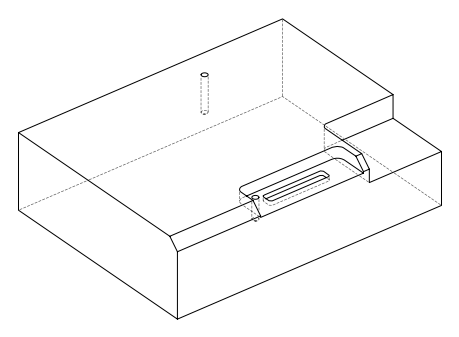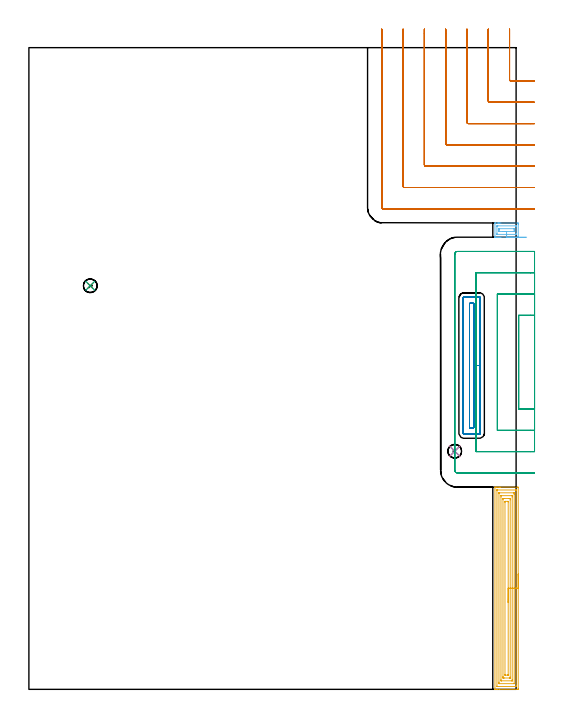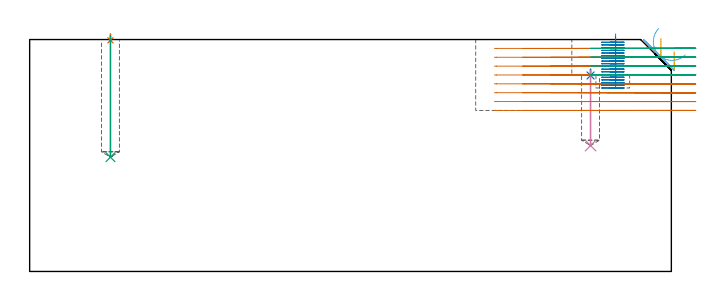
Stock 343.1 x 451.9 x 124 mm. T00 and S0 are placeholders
(PLAN: 9 operations, 5 tool changes, 53.1 min)
(1 SPOT_DRILL | STEP1POCKET | NXT0321_9005460120000 | 0.03 min | 1 mm3)
(2 SPOT_DRILL_1 | STEP1POCKET_1 | NXT0321_9005460120000 | 0.03 min | 2008 mm3)
(3 DRILL_BLIND_HOLE_INTO_CENTER | STEP1POCKET | UGT0301_210 | 0.26 min | 4385 mm3)
(4 DRILL_BLIND_HOLE_INTO_CENTER_1 | STEP1POCKET_1 | UGT0301_210 | 0.16 min | 2637 mm3)
(5 AREA_MILL | FG_CHAMFER_SURFACE | UGT0205_001 | 7.15 min | 20149 mm3)
(6 AREA_MILL_1 | FG_CHAMFER_SURFACE_1 | UGT0205_001 | 0.75 min | 3347 mm3)
(7 MILL_CORNER_NOTCH_RECTANGULAR | CORNER_NOTCH_RECTANGULAR | UGT0201_094 | Follow Part, ap 5, ae 75% | 17.69 min | 487639 mm3)
(8 MILL_RECTANGULAR_POCKET | POCKET_RECTANGULAR_STRAIGHT | UGT0201_014 | Follow Part, ap 1.5, ae 75% | 15.76 min | 47519 mm3)
(9 MILL_SLOT | SLOT_PARTIAL_RECTANGULAR | UGT0201_094 | Follow Part, ap 5, ae 75% | 11.25 min | 136361 mm3)
(TOOL NXT0321_9005460120000 | NC Spot Drill, 142deg, 12mm, Carbide, Uncoated | D12 PA142 FL30 Z2)
(TOOL UGT0301_210 | Twist Drill 9.6 mm | D9.6 PA118 FL84 Z2)
(TOOL UGT0205_001 | Chamfer Mill 20 x 3 x 45 deg. | D20 FL50 Z2)
(TOOL UGT0201_094 | End mill 20 mm | D20 FL38 Z4)
(TOOL UGT0201_014 | End mill 6 mm | D6 FL24 Z4)
(OP 1 SPOT_DRILL)
G17 G21 G94 G90
T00 M6
G54
G17 G0 G90 X43.2 Y284.2 S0 M3
G43 Z134. H0
G94 G81 G98 Z123.587 F250. R127.
G80
M5
M2
(OP 2 SPOT_DRILL_1)
G17 G21 G94 G90
T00 M6
G54
G17 G0 G90 X299.9 Y167.7 S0 M3
G43 Z134. H0
G94 G81 G98 Z104.787 F250. R108.2
G80
M5
M2
(OP 3 DRILL_BLIND_HOLE_INTO_CENTER)
G17 G21 G94 G90
T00 M6
G54
G17 G0 G90 X43.2 Y284.2 S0 M3
G43 Z134. H0
G94 G81 G98 Z61.1 F250. R126.
G80
M5
M2
(OP 4 DRILL_BLIND_HOLE_INTO_CENTER_1)
G17 G21 G94 G90
T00 M6
G54
G17 G0 G90 X299.9 Y167.7 S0 M3
G43 Z134. H0
G94 G81 G98 Z67.3 F250. R107.2
G80
M5
M2
(OP 5 AREA_MILL)
G17 G21 G94 G90
T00 M6
G54
G17 G0 G90 X344.6 Y81.2 S1061 M3
G43 Z134. H0
Z117.6
G94 G1 Y81.162 Z116.728 F250.
Y81.048 Z115.864
Y80.859 Z115.012
Y80.597 Z114.18
Y80.263 Z113.374
Y79.86 Z112.6
Y79.392 Z111.864
Y78.86 Z111.172
Y78.271 Z110.529
Y77.628 Z109.94
Y76.936 Z109.409
Y76.2 Z108.94
Y75.426 Z108.537
Y74.62 Z108.203
Y73.788 Z107.941
Y72.936 Z107.752
Y72.072 Z107.638
Y71.2 Z107.6
Y0.619
X344.597 Y0.334 Z107.602
X344.592 Y0.01 Z107.606
X344.263 Y0. Z107.934
X331.489 Z120.705
X330.048 Z122.148
X329.704 Z122.491
X329.015 Z123.185
X328.671 Z123.528
X328.232 Z123.958
X328.203 Y0.009 Z123.988
X328.2 Y0.172 Z124.
Y142.228
X328.203 Y142.39 Z123.988
X328.261 Y142.393 Z123.931
X328.672 Y142.4 Z123.528
X329.014 Z123.185
X329.704 Z122.491
X330.941 Z121.256
X331.489 Z120.705
X332.108 Z120.087
X343.989 Z108.208
X344.265 Y142.398 Z107.932
X344.592 Y142.39 Z107.606
X344.599 Y142.064 Z107.599
X344.6 Y71.2 Z107.6
X343.186 Z109.014
Y2.317
X343.185 Y2.227 Z109.015
X343.181 Y2.048 Z109.019
X343.178 Y2.008 Z109.022
X343.171 Y2.005 Z109.029
X343.147 Y2.002 Z109.053
X343.096 Y2. Z109.104
X330.109 Y2.001 Z122.091
X329.704 Y2.007 Z122.496
X329.647 Y2.01 Z122.553
X329.621 Y2.025 Z122.579
X329.618 Y2.138 Z122.582
X329.615 Y2.316 Z122.585
X329.614 Y140.083 Z122.586
X329.615 Y140.173 Z122.585
X329.619 Y140.352 Z122.581
X329.622 Y140.392 Z122.578
X329.629 Y140.395 Z122.571
X329.653 Y140.398 Z122.547
X329.704 Y140.399 Z122.496
X342.691 Z109.509
X343.096 Y140.393 Z109.104
X343.153 Y140.39 Z109.047
X343.179 Y140.375 Z109.021
X343.182 Y140.262 Z109.018
X343.185 Y140.084 Z109.015
X343.186 Y71.2 Z109.014
X341.772 Z110.428
X341.771 Y4.193 Z110.429
X341.77 Y4.078 Z110.43
X341.767 Y4.021 Z110.433
X341.766 Y4.014 Z110.434
X341.75 Y4.01 Z110.45
X341.696 Y4.005 Z110.504
X341.503 Y4. Z110.697
X331.297 Y4.001 Z120.903
X331.168 Y4.002 Z121.032
X331.066 Y4.007 Z121.134
X331.037 Y4.01 Z121.163
X331.035 Y4.016 Z121.165
X331.032 Y4.039 Z121.168
X331.03 Y4.193 Z121.17
X331.029 Y4.654 Z121.171
X331.028 Y5.086 Z121.172
X331.029 Y138.207 Z121.171
X331.03 Y138.322 Z121.17
X331.033 Y138.378 Z121.167
X331.034 Y138.386 Z121.166
X331.05 Y138.39 Z121.15
X331.104 Y138.395 Z121.096
X331.297 Y138.399 Z120.903
X341.503 Y138.4 Z110.697
X341.632 Y138.398 Z110.568
X341.734 Y138.393 Z110.466
X341.763 Y138.39 Z110.437
X341.765 Y138.384 Z110.435
X341.768 Y138.361 Z110.432
X341.77 Y138.207 Z110.43
X341.771 Y137.746 Z110.429
X341.772 Y137.314 Z110.428
Y71.2
X340.357 Z111.843
Y6.873
X340.356 Y6.042 Z111.844
X340.353 Y6.015 Z111.847
X340.351 Y6.01 Z111.849
X340.342 Y6.006 Z111.858
X340.288 Y6.002 Z111.912
X340.179 Y6.001 Z112.021
X339.961 Y6. Z112.239
X332.83 Y6.001 Z119.37
X332.617 Y6.002 Z119.583
X332.511 Y6.006 Z119.689
X332.46 Y6.01 Z119.74
X332.449 Y6.018 Z119.751
X332.443 Y6.873 Z119.757
Y135.527
X332.444 Y136.358 Z119.756
X332.447 Y136.385 Z119.753
X332.449 Y136.39 Z119.751
X332.458 Y136.394 Z119.742
X332.512 Y136.398 Z119.688
X332.621 Y136.399 Z119.579
X332.839 Y136.4 Z119.361
X339.97 Y136.399 Z112.23
X340.183 Y136.398 Z112.017
X340.289 Y136.394 Z111.911
X340.34 Y136.39 Z111.86
X340.351 Y136.382 Z111.849
X340.357 Y135.527 Z111.843
Y71.2
X338.943 Z113.257
Y8.66
X338.941 Y8.351 Z113.259
X338.936 Y8.039 Z113.264
X338.935 Y8.009 Z113.265
X338.92 Y8.006 Z113.28
X338.879 Y8.003 Z113.321
X338.797 Y8.001 Z113.403
X338.632 Y8. Z113.568
X338.399 Z113.801
X334.827 Z117.373
X334.168 Y8.002 Z118.032
X333.931 Y8.004 Z118.269
X333.874 Y8.01 Z118.326
X333.864 Y8.026 Z118.336
X333.861 Y8.073 Z118.339
X333.858 Y8.66 Z118.342
X333.857 Y8.971 Z118.343
Y133.74
X333.859 Y134.049 Z118.341
X333.864 Y134.361 Z118.336
X333.865 Y134.391 Z118.335
X333.88 Y134.394 Z118.32
X333.921 Y134.397 Z118.279
X334.003 Y134.399 Z118.197
X334.168 Y134.4 Z118.032
X334.401 Z117.799
X337.973 Z114.227
X338.632 Y134.398 Z113.568
X338.869 Y134.396 Z113.331
X338.926 Y134.39 Z113.274
X338.936 Y134.374 Z113.264
X338.939 Y134.327 Z113.261
X338.942 Y133.74 Z113.258
X338.943 Y133.429 Z113.257
Y71.2
X337.529 Z114.671
X337.528 Y10.447 Z114.672
X337.525 Y10.105 Z114.675
X337.523 Y10.022 Z114.677
X337.521 Y10.01 Z114.679
X337.495 Y10.006 Z114.705
X337.442 Y10.003 Z114.758
X337.293 Y10. Z114.907
X335.505 Y10.002 Z116.695
X335.321 Y10.008 Z116.879
X335.282 Y10.01 Z116.918
X335.278 Y10.077 Z116.922
X335.274 Y10.234 Z116.926
X335.272 Y10.447 Z116.928
X335.271 Y131.743 Z116.929
X335.272 Y131.953 Z116.928
X335.275 Y132.294 Z116.925
X335.277 Y132.378 Z116.923
X335.279 Y132.39 Z116.921
X335.304 Y132.394 Z116.896
X335.358 Y132.397 Z116.842
X335.507 Y132.4 Z116.693
X337.294 Y132.398 Z114.906
X337.479 Y132.392 Z114.721
X337.518 Y132.39 Z114.682
X337.522 Y132.323 Z114.678
X337.526 Y132.166 Z114.674
X337.528 Y131.953 Z114.672
X337.529 Y71.2 Z114.671
Y70.328 Z114.709
Y69.463 Z114.823
Y68.612 Z115.012
Y67.78 Z115.274
Y66.974 Z115.608
Y66.2 Z116.011
Y65.464 Z116.48
Y64.772 Z117.011
Y64.129 Z117.6
Y63.54 Z118.243
Y63.008 Z118.935
Y62.54 Z119.671
Y62.137 Z120.445
Y61.803 Z121.251
Y61.541 Z122.083
Y61.352 Z122.935
Y61.238 Z123.8
Y61.2 Z124.671
G0 Z134.
M5
M2
(OP 6 AREA_MILL_1)
G17 G21 G94 G90
T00 M6
G54
G17 G0 G90 X350.542 Y318.4 S1061 M3
G43 Z134. H0
Z115.798
G94 G1 X349.899 Z115.208 F250.
X349.207 Z114.677
X348.471 Z114.208
X347.697 Z113.805
X346.892 Z113.471
X346.06 Z113.209
X345.208 Z113.02
X344.343 Z112.906
X343.471 Z112.868
X342.6 Z112.906
X341.735 Z113.02
X340.883 Z113.209
X340.051 Z113.471
X339.245 Z113.805
X338.471 Z114.207
X337.735 Z114.676
X337.043 Z115.207
X336.4 Z115.796
X332.382 Z119.812
X331.713 Z120.485
X331.489 Z120.708
X330.82 Z121.377
X330.597 Z121.6
X330.15 Z122.049
X329.257 Z122.942
X328.811 Z123.388
X328.505 Z123.693
X328.241 Z123.951
X328.232 Y318.402 Z123.959
X328.203 Y318.409 Z123.989
X328.2 Y318.511 Z124.
Y328.289
X328.203 Y328.39 Z123.989
X328.239 Y328.393 Z123.954
X328.505 Y328.4 Z123.693
X330.15 Z122.049
X330.597 Z121.6
X330.82 Z121.377
X331.489 Z120.708
X331.713 Z120.485
X332.382 Z119.812
X343.989 Y328.399 Z108.207
X344.544 Y328.397 Z107.652
X344.591 Y328.394 Z107.605
X344.597 Y327.844 Z107.603
X344.6 Y327.236 Z107.6
Y318.956
X344.597 Y318.671 Z107.602
X344.591 Y318.41 Z107.605
X344.324 Y318.4 Z107.873
X336.4 Z115.796
X336.401 Y319.399 Z115.799
X336.4 Y320.4 Z115.8
X330.038 Z122.162
X329.704 Y320.402 Z122.496
X329.656 Y320.405 Z122.544
X329.629 Y320.409 Z122.571
X329.621 Y320.42 Z122.579
X329.619 Y320.466 Z122.581
X329.615 Y320.644 Z122.585
X329.614 Y320.733 Z122.586
X329.615 Y326.067 Z122.585
Y326.155
X329.619 Y326.244 Z122.581
X329.627 Y326.39 Z122.573
X329.704 Y326.392 Z122.496
X330.262 Y326.399 Z121.938
X342.762 Y326.4 Z109.438
X343.096 Y326.398 Z109.104
X343.144 Y326.395 Z109.056
X343.171 Y326.39 Z109.029
X343.179 Y326.38 Z109.021
X343.181 Y326.333 Z109.019
X343.185 Y326.156 Z109.015
X343.186 Y326.067 Z109.014
X343.185 Y320.733 Z109.015
Y320.645
X343.181 Y320.555 Z109.019
X343.173 Y320.41 Z109.027
X343.096 Y320.408 Z109.104
X342.538 Y320.401 Z109.662
X336.4 Y320.4 Z115.8
Y322.4
X331.489 Z120.711
X331.378 Y322.402 Z120.822
X331.155 Y322.409 Z121.045
X331.035 Y322.415 Z121.165
X331.032 Y322.446 Z121.168
X331.03 Y322.511 Z121.17
X331.029 Y322.97 Z121.171
X331.028 Y323.4 Z121.172
X331.029 Y323.859 Z121.171
X331.03 Y324.289 Z121.17
X331.032 Y324.346 Z121.168
X331.035 Y324.37 Z121.165
X331.046 Y324.39 Z121.154
X331.266 Y324.397 Z120.934
X331.378 Y324.4 Z120.822
X341.311 Z110.889
X341.422 Y324.398 Z110.778
X341.645 Y324.391 Z110.555
X341.765 Y324.385 Z110.435
X341.768 Y324.354 Z110.432
X341.77 Y324.289 Z110.43
X341.771 Y323.83 Z110.429
X341.772 Y323.4 Z110.428
X341.771 Y322.941 Z110.429
X341.77 Y322.511 Z110.43
X341.768 Y322.454 Z110.432
X341.765 Y322.43 Z110.435
X341.754 Y322.41 Z110.446
X341.534 Y322.403 Z110.666
X341.422 Y322.4 Z110.778
X336.4 Z115.8
X335.811 Z116.443
X335.28 Z117.135
X334.811 Z117.871
X334.408 Z118.645
X334.074 Z119.451
X333.812 Z120.283
X333.623 Z121.135
X333.509 Z121.999
X333.471 Z122.871
X333.509 Z123.743
X333.623 Z124.608
X333.812 Z125.459
X334.074 Z126.291
X334.408 Z127.097
X334.811 Z127.871
X335.28 Z128.607
X335.811 Z129.299
X336.4 Z129.942
G0 Z134.
M5
M2
(OP 7 MILL_CORNER_NOTCH_RECTANGULAR)
G17 G21 G94 G90
T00 M6
G54
G17 G0 G90 X338.5 Y464.9 S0 M3
G43 Z134. H0
Z119.262
G94 G1 Y461.9 F250.
Y429.393 F500.
G3 X339.493 Y428.4 R1.
G1 X353.1
X356.1 F250.
G0 Z134.
X323.5 Y464.9
Z119.262
G1 Y461.9
Y414.393 F500.
G3 X324.493 Y413.4 R1.
G1 X353.1
X356.1 F250.
G0 Z134.
X308.5 Y464.9
Z119.262
G1 Y461.9
Y399.394 F500.
G3 X309.494 Y398.4 R1.
G1 X353.1
X356.1 F250.
G0 Z134.
X293.5 Y464.9
Z119.262
G1 Y461.9
Y384.394 F500.
G3 X294.494 Y383.4 R1.
G1 X353.1
X356.1 F250.
G0 Z134.
X278.5 Y464.9
Z119.262
G1 Y461.9
Y369.395 F500.
G3 X279.495 Y368.4 R1.
G1 X353.1
X356.1 F250.
G0 Z134.
X263.5 Y464.9
Z119.262
G1 Y461.9
Y354.395 F500.
G3 X264.495 Y353.4 R1.
G1 X353.1
X356.1 F250.
G0 Z134.
X248.5 Y464.9
Z119.262
G1 Y461.9
Y339.395 F500.
G3 X249.495 Y338.4 R1.
G1 X353.1
X356.1 F250.
G0 Z134.
X338.5 Y464.9
Z114.525
G1 Y461.9
Y429.393 F500.
G3 X339.493 Y428.4 R1.
G1 X353.1
X356.1 F250.
G0 Z134.
X323.5 Y464.9
Z114.525
G1 Y461.9
Y414.393 F500.
G3 X324.493 Y413.4 R1.
G1 X353.1
X356.1 F250.
G0 Z134.
X308.5 Y464.9
Z114.525
G1 Y461.9
Y399.394 F500.
G3 X309.494 Y398.4 R1.
G1 X353.1
X356.1 F250.
G0 Z134.
X293.5 Y464.9
Z114.525
G1 Y461.9
Y384.394 F500.
G3 X294.494 Y383.4 R1.
G1 X353.1
X356.1 F250.
G0 Z134.
X278.5 Y464.9
Z114.525
G1 Y461.9
Y369.395 F500.
G3 X279.495 Y368.4 R1.
G1 X353.1
X356.1 F250.
G0 Z134.
X263.5 Y464.9
Z114.525
G1 Y461.9
Y354.395 F500.
G3 X264.495 Y353.4 R1.
G1 X353.1
X356.1 F250.
G0 Z134.
X248.5 Y464.9
Z114.525
G1 Y461.9
Y339.395 F500.
G3 X249.495 Y338.4 R1.
G1 X353.1
X356.1 F250.
G0 Z134.
X338.5 Y464.9
Z109.787
G1 Y461.9
Y429.393 F500.
G3 X339.493 Y428.4 R1.
G1 X353.1
X356.1 F250.
G0 Z134.
X323.5 Y464.9
Z109.787
G1 Y461.9
Y414.393 F500.
G3 X324.493 Y413.4 R1.
G1 X353.1
X356.1 F250.
G0 Z134.
X308.5 Y464.9
Z109.787
G1 Y461.9
Y399.394 F500.
G3 X309.494 Y398.4 R1.
G1 X353.1
X356.1 F250.
G0 Z134.
X293.5 Y464.9
Z109.787
G1 Y461.9
Y384.394 F500.
G3 X294.494 Y383.4 R1.
G1 X353.1
X356.1 F250.
G0 Z134.
X278.5 Y464.9
Z109.787
G1 Y461.9
Y369.395 F500.
G3 X279.495 Y368.4 R1.
G1 X353.1
X356.1 F250.
G0 Z134.
X263.5 Y464.9
Z109.787
G1 Y461.9
Y354.395 F500.
G3 X264.495 Y353.4 R1.
G1 X353.1
X356.1 F250.
G0 Z134.
X248.5 Y464.9
Z109.787
G1 Y461.9
Y339.395 F500.
G3 X249.495 Y338.4 R1.
G1 X353.1
X356.1 F250.
G0 Z134.
X338.5 Y464.9
Z105.05
G1 Y461.9
Y429.393 F500.
G3 X339.493 Y428.4 R1.
G1 X353.1
X356.1 F250.
G0 Z134.
X323.5 Y464.9
Z105.05
G1 Y461.9
Y414.393 F500.
G3 X324.493 Y413.4 R1.
G1 X353.1
X356.1 F250.
G0 Z134.
X308.5 Y464.9
Z105.05
G1 Y461.9
Y399.394 F500.
G3 X309.494 Y398.4 R1.
G1 X353.1
X356.1 F250.
G0 Z134.
X293.5 Y464.9
Z105.05
G1 Y461.9
Y384.394 F500.
G3 X294.494 Y383.4 R1.
G1 X353.1
X356.1 F250.
G0 Z134.
X278.5 Y464.9
Z105.05
G1 Y461.9
Y369.395 F500.
G3 X279.495 Y368.4 R1.
G1 X353.1
X356.1 F250.
G0 Z134.
X263.5 Y464.9
Z105.05
G1 Y461.9
Y354.395 F500.
G3 X264.495 Y353.4 R1.
G1 X353.1
X356.1 F250.
G0 Z134.
X248.5 Y464.9
Z105.05
G1 Y461.9
Y339.395 F500.
G3 X249.495 Y338.4 R1.
G1 X353.1
X356.1 F250.
G0 Z134.
X338.5 Y464.9
Z100.312
G1 Y461.9
Y429.393 F500.
G3 X339.493 Y428.4 R1.
G1 X353.1
X356.1 F250.
G0 Z134.
X323.5 Y464.9
Z100.312
G1 Y461.9
Y414.393 F500.
G3 X324.493 Y413.4 R1.
G1 X353.1
X356.1 F250.
G0 Z134.
X308.5 Y464.9
Z100.312
G1 Y461.9
Y399.394 F500.
G3 X309.494 Y398.4 R1.
G1 X353.1
X356.1 F250.
G0 Z134.
X293.5 Y464.9
Z100.312
G1 Y461.9
Y384.394 F500.
G3 X294.494 Y383.4 R1.
G1 X353.1
X356.1 F250.
G0 Z134.
X278.5 Y464.9
Z100.312
G1 Y461.9
Y369.395 F500.
G3 X279.495 Y368.4 R1.
G1 X353.1
X356.1 F250.
G0 Z134.
X263.5 Y464.9
Z100.312
G1 Y461.9
Y354.395 F500.
G3 X264.495 Y353.4 R1.
G1 X353.1
X356.1 F250.
G0 Z134.
X248.5 Y464.9
Z100.312
G1 Y461.9
Y339.395 F500.
G3 X249.495 Y338.4 R1.
G1 X353.1
X356.1 F250.
G0 Z134.
X338.5 Y464.9
Z95.575
G1 Y461.9
Y429.393 F500.
G3 X339.493 Y428.4 R1.
G1 X353.1
X356.1 F250.
G0 Z134.
X323.5 Y464.9
Z95.575
G1 Y461.9
Y414.393 F500.
G3 X324.493 Y413.4 R1.
G1 X353.1
X356.1 F250.
G0 Z134.
X308.5 Y464.9
Z95.575
G1 Y461.9
Y399.394 F500.
G3 X309.494 Y398.4 R1.
G1 X353.1
X356.1 F250.
G0 Z134.
X293.5 Y464.9
Z95.575
G1 Y461.9
Y384.394 F500.
G3 X294.494 Y383.4 R1.
G1 X353.1
X356.1 F250.
G0 Z134.
X278.5 Y464.9
Z95.575
G1 Y461.9
Y369.395 F500.
G3 X279.495 Y368.4 R1.
G1 X353.1
X356.1 F250.
G0 Z134.
X263.5 Y464.9
Z95.575
G1 Y461.9
Y354.395 F500.
G3 X264.495 Y353.4 R1.
G1 X353.1
X356.1 F250.
G0 Z134.
X248.5 Y464.9
Z95.575
G1 Y461.9
Y339.395 F500.
G3 X249.495 Y338.4 R1.
G1 X353.1
X356.1 F250.
G0 Z134.
X338.5 Y464.9
Z90.837
G1 Y461.9
Y429.393 F500.
G3 X339.493 Y428.4 R1.
G1 X353.1
X356.1 F250.
G0 Z134.
X323.5 Y464.9
Z90.837
G1 Y461.9
Y414.393 F500.
G3 X324.493 Y413.4 R1.
G1 X353.1
X356.1 F250.
G0 Z134.
X308.5 Y464.9
Z90.837
G1 Y461.9
Y399.394 F500.
G3 X309.494 Y398.4 R1.
G1 X353.1
X356.1 F250.
G0 Z134.
X293.5 Y464.9
Z90.837
G1 Y461.9
Y384.394 F500.
G3 X294.494 Y383.4 R1.
G1 X353.1
X356.1 F250.
G0 Z134.
X278.5 Y464.9
Z90.837
G1 Y461.9
Y369.395 F500.
G3 X279.495 Y368.4 R1.
G1 X353.1
X356.1 F250.
G0 Z134.
X263.5 Y464.9
Z90.837
G1 Y461.9
Y354.395 F500.
G3 X264.495 Y353.4 R1.
G1 X353.1
X356.1 F250.
G0 Z134.
X248.5 Y464.9
Z90.837
G1 Y461.9
Y339.395 F500.
G3 X249.495 Y338.4 R1.
G1 X353.1
X356.1 F250.
G0 Z134.
X338.5 Y464.9
Z86.1
G1 Y461.9
Y429.393 F500.
G3 X339.493 Y428.4 R1.
G1 X353.1
X356.1 F250.
G0 Z134.
X323.5 Y464.9
Z86.1
G1 Y461.9
Y414.393 F500.
G3 X324.493 Y413.4 R1.
G1 X353.1
X356.1 F250.
G0 Z134.
X308.5 Y464.9
Z86.1
G1 Y461.9
Y399.394 F500.
G3 X309.494 Y398.4 R1.
G1 X353.1
X356.1 F250.
G0 Z134.
X293.5 Y464.9
Z86.1
G1 Y461.9
Y384.394 F500.
G3 X294.494 Y383.4 R1.
G1 X353.1
X356.1 F250.
G0 Z134.
X278.5 Y464.9
Z86.1
G1 Y461.9
Y369.395 F500.
G3 X279.495 Y368.4 R1.
G1 X353.1
X356.1 F250.
G0 Z134.
X263.5 Y464.9
Z86.1
G1 Y461.9
Y354.395 F500.
G3 X264.495 Y353.4 R1.
G1 X353.1
X356.1 F250.
G0 Z134.
X248.5 Y464.9
Z86.1
G1 Y461.9
Y339.395 F500.
G3 X249.495 Y338.4 R1.
G1 X353.1
X356.1 F250.
G0 Z134.
M5
M2
(OP 8 MILL_RECTANGULAR_POCKET)
G17 G21 G94 G90
T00 M6
G54
G17 G0 G90 X313.3 Y211.484 S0 M3
G43 Z134. H0
Z127.
G94 G1 Y228.05 Z122.561 F250.
Y271.8 F500.
X310.3
Y184.3
X313.3
Y228.05
X317.8
Y275.7
G3 X317.2 Y276.3 R0.6
G1 X306.4
G3 X305.8 Y275.7 R0.6
G1 Y180.4
G3 X306.4 Y179.8 R0.6
G1 X317.2
G3 X317.8 Y180.4 R0.6
G1 Y228.05
Y229.05
G0 X313.3 Y211.484 Z125.561
G1 Y228.05 Z121.122 F250.
Y271.8 F500.
X310.3
Y184.3
X313.3
Y228.05
X317.8
Y275.7
G3 X317.2 Y276.3 R0.6
G1 X306.4
G3 X305.8 Y275.7 R0.6
G1 Y180.4
G3 X306.4 Y179.8 R0.6
G1 X317.2
G3 X317.8 Y180.4 R0.6
G1 Y228.05
Y229.05
G0 X313.3 Y211.484 Z124.122
G1 Y228.05 Z119.683 F250.
Y271.8 F500.
X310.3
Y184.3
X313.3
Y228.05
X317.8
Y275.7
G3 X317.2 Y276.3 R0.6
G1 X306.4
G3 X305.8 Y275.7 R0.6
G1 Y180.4
G3 X306.4 Y179.8 R0.6
G1 X317.2
G3 X317.8 Y180.4 R0.6
G1 Y228.05
Y229.05
G0 X313.3 Y211.484 Z122.683
G1 Y228.05 Z118.244 F250.
Y271.8 F500.
X310.3
Y184.3
X313.3
Y228.05
X317.8
Y275.7
G3 X317.2 Y276.3 R0.6
G1 X306.4
G3 X305.8 Y275.7 R0.6
G1 Y180.4
G3 X306.4 Y179.8 R0.6
G1 X317.2
G3 X317.8 Y180.4 R0.6
G1 Y228.05
Y229.05
G0 X313.3 Y211.484 Z121.244
G1 Y228.05 Z116.805 F250.
Y271.8 F500.
X310.3
Y184.3
X313.3
Y228.05
X317.8
Y275.7
G3 X317.2 Y276.3 R0.6
G1 X306.4
G3 X305.8 Y275.7 R0.6
G1 Y180.4
G3 X306.4 Y179.8 R0.6
G1 X317.2
G3 X317.8 Y180.4 R0.6
G1 Y228.05
Y229.05
G0 X313.3 Y211.484 Z119.805
G1 Y228.05 Z115.367 F250.
Y271.8 F500.
X310.3
Y184.3
X313.3
Y228.05
X317.8
Y275.7
G3 X317.2 Y276.3 R0.6
G1 X306.4
G3 X305.8 Y275.7 R0.6
G1 Y180.4
G3 X306.4 Y179.8 R0.6
G1 X317.2
G3 X317.8 Y180.4 R0.6
G1 Y228.05
Y229.05
G0 X313.3 Y211.484 Z118.367
G1 Y228.05 Z113.928 F250.
Y271.8 F500.
X310.3
Y184.3
X313.3
Y228.05
X317.8
Y275.7
G3 X317.2 Y276.3 R0.6
G1 X306.4
G3 X305.8 Y275.7 R0.6
G1 Y180.4
G3 X306.4 Y179.8 R0.6
G1 X317.2
G3 X317.8 Y180.4 R0.6
G1 Y228.05
Y229.05
G0 X313.3 Y211.484 Z116.928
G1 Y228.05 Z112.489 F250.
Y271.8 F500.
X310.3
Y184.3
X313.3
Y228.05
X317.8
Y275.7
G3 X317.2 Y276.3 R0.6
G1 X306.4
G3 X305.8 Y275.7 R0.6
G1 Y180.4
G3 X306.4 Y179.8 R0.6
G1 X317.2
G3 X317.8 Y180.4 R0.6
G1 Y228.05
Y229.05
G0 X313.3 Y211.484 Z115.489
G1 Y228.05 Z111.05 F250.
Y271.8 F500.
X310.3
Y184.3
X313.3
Y228.05
X317.8
Y275.7
G3 X317.2 Y276.3 R0.6
G1 X306.4
G3 X305.8 Y275.7 R0.6
G1 Y180.4
G3 X306.4 Y179.8 R0.6
G1 X317.2
G3 X317.8 Y180.4 R0.6
G1 Y228.05
Y229.05
G0 X313.3 Y211.484 Z114.05
G1 Y228.05 Z109.611 F250.
Y271.8 F500.
X310.3
Y184.3
X313.3
Y228.05
X317.8
Y275.7
G3 X317.2 Y276.3 R0.6
G1 X306.4
G3 X305.8 Y275.7 R0.6
G1 Y180.4
G3 X306.4 Y179.8 R0.6
G1 X317.2
G3 X317.8 Y180.4 R0.6
G1 Y228.05
Y229.05
G0 X313.3 Y211.484 Z112.611
G1 Y228.05 Z108.172 F250.
Y271.8 F500.
X310.3
Y184.3
X313.3
Y228.05
X317.8
Y275.7
G3 X317.2 Y276.3 R0.6
G1 X306.4
G3 X305.8 Y275.7 R0.6
G1 Y180.4
G3 X306.4 Y179.8 R0.6
G1 X317.2
G3 X317.8 Y180.4 R0.6
G1 Y228.05
Y229.05
G0 X313.3 Y211.484 Z111.172
G1 Y228.05 Z106.733 F250.
Y271.8 F500.
X310.3
Y184.3
X313.3
Y228.05
X317.8
Y275.7
G3 X317.2 Y276.3 R0.6
G1 X306.4
G3 X305.8 Y275.7 R0.6
G1 Y180.4
G3 X306.4 Y179.8 R0.6
G1 X317.2
G3 X317.8 Y180.4 R0.6
G1 Y228.05
Y229.05
G0 X313.3 Y211.484 Z109.733
G1 Y228.05 Z105.294 F250.
Y271.8 F500.
X310.3
Y184.3
X313.3
Y228.05
X317.8
Y275.7
G3 X317.2 Y276.3 R0.6
G1 X306.4
G3 X305.8 Y275.7 R0.6
G1 Y180.4
G3 X306.4 Y179.8 R0.6
G1 X317.2
G3 X317.8 Y180.4 R0.6
G1 Y228.05
Y229.05
G0 X313.3 Y211.484 Z108.294
G1 Y228.05 Z103.856 F250.
Y271.8 F500.
X310.3
Y184.3
X313.3
Y228.05
X317.8
Y275.7
G3 X317.2 Y276.3 R0.6
G1 X306.4
G3 X305.8 Y275.7 R0.6
G1 Y180.4
G3 X306.4 Y179.8 R0.6
G1 X317.2
G3 X317.8 Y180.4 R0.6
G1 Y228.05
Y229.05
G0 X313.3 Y211.484 Z106.856
G1 Y228.05 Z102.417 F250.
Y271.8 F500.
X310.3
Y184.3
X313.3
Y228.05
X317.8
Y275.7
G3 X317.2 Y276.3 R0.6
G1 X306.4
G3 X305.8 Y275.7 R0.6
G1 Y180.4
G3 X306.4 Y179.8 R0.6
G1 X317.2
G3 X317.8 Y180.4 R0.6
G1 Y228.05
Y229.05
G0 X313.3 Y211.484 Z105.417
G1 Y228.05 Z100.978 F250.
Y271.8 F500.
X310.3
Y184.3
X313.3
Y228.05
X317.8
Y275.7
G3 X317.2 Y276.3 R0.6
G1 X306.4
G3 X305.8 Y275.7 R0.6
G1 Y180.4
G3 X306.4 Y179.8 R0.6
G1 X317.2
G3 X317.8 Y180.4 R0.6
G1 Y228.05
Y229.05
G0 X313.3 Y211.484 Z103.978
G1 Y228.05 Z99.539 F250.
Y271.8 F500.
X310.3
Y184.3
X313.3
Y228.05
X317.8
Y275.7
G3 X317.2 Y276.3 R0.6
G1 X306.4
G3 X305.8 Y275.7 R0.6
G1 Y180.4
G3 X306.4 Y179.8 R0.6
G1 X317.2
G3 X317.8 Y180.4 R0.6
G1 Y228.05
Y229.05
G0 X313.3 Y211.484 Z102.539
G1 Y228.05 Z98.1 F250.
Y271.8 F500.
X310.3
Y184.3
X313.3
Y228.05
X317.8
Y275.7
G3 X317.2 Y276.3 R0.6
G1 X306.4
G3 X305.8 Y275.7 R0.6
G1 Y180.4
G3 X306.4 Y179.8 R0.6
G1 X317.2
G3 X317.8 Y180.4 R0.6
G1 Y228.05
Y229.05
G0 Z134.
M5
M2
(OP 9 MILL_SLOT)
G17 G21 G94 G90
T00 M6
G54
G17 G0 G90 X356.1 Y263.4 S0 M3
G43 Z134. H0
Z119.3
G94 G1 X353.1 F250.
X344.9 F500.
Y197.4
X353.1
X356.1 F250.
Y278.4
X353.1
X329.9 F500.
Y182.4
X353.1
X356.1 F250.
Y293.4
X353.1
X314.9 F500.
Y167.4
X353.1
X356.1 F250.
Y308.4
X353.1
X301.8 F500.
G3 X299.9 Y306.5 R1.9
G1 Y154.3
G3 X301.8 Y152.4 R1.9
G1 X353.1
X356.1 F250.
G0 Y263.4 Z114.6
G1 X353.1
X344.9 F500.
Y197.4
X353.1
X356.1 F250.
Y278.4
X353.1
X329.9 F500.
Y182.4
X353.1
X356.1 F250.
Y293.4
X353.1
X314.9 F500.
Y167.4
X353.1
X356.1 F250.
Y308.4
X353.1
X301.8 F500.
G3 X299.9 Y306.5 R1.9
G1 Y154.3
G3 X301.8 Y152.4 R1.9
G1 X353.1
X356.1 F250.
G0 Y263.4 Z109.9
G1 X353.1
X344.9 F500.
Y197.4
X353.1
X356.1 F250.
Y278.4
X353.1
X329.9 F500.
Y182.4
X353.1
X356.1 F250.
Y293.4
X353.1
X314.9 F500.
Y167.4
X353.1
X356.1 F250.
Y308.4
X353.1
X301.8 F500.
G3 X299.9 Y306.5 R1.9
G1 Y154.3
G3 X301.8 Y152.4 R1.9
G1 X353.1
X356.1 F250.
G0 Y263.4 Z105.2
G1 X353.1
X344.9 F500.
Y197.4
X353.1
X356.1 F250.
Y278.4
X353.1
X329.9 F500.
Y182.4
X353.1
X356.1 F250.
Y293.4
X353.1
X314.9 F500.
Y167.4
X353.1
X356.1 F250.
Y308.4
X353.1
X301.8 F500.
G3 X299.9 Y306.5 R1.9
G1 Y154.3
G3 X301.8 Y152.4 R1.9
G1 X353.1
X356.1 F250.
G0 Z134.
M5
M2
